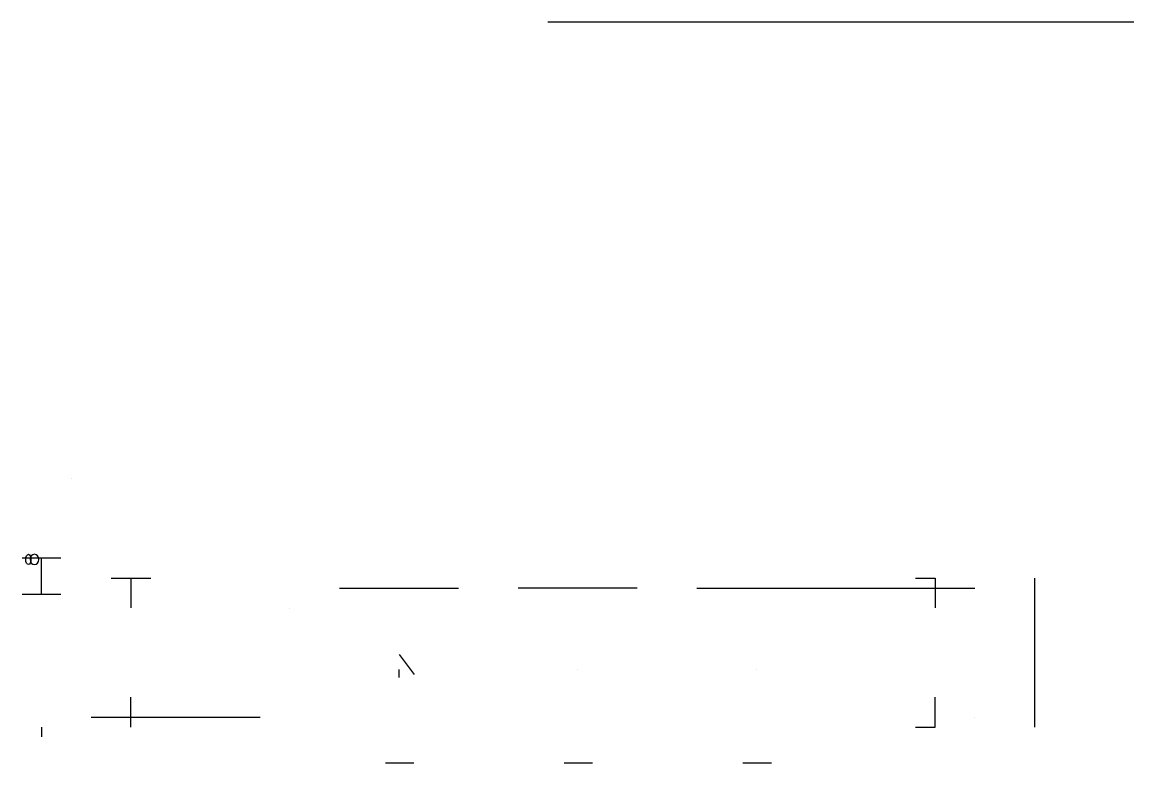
# Model space of a CAD drawing. Header units: inches. Extents: x -2589 to 356, y 65 to 4263.
# Drawn here: x 56.2 to 112.2, y 65 to 102.3 of the extents above; entities that cross this region are included whole.
import ezdxf

# ---------------------------------------------------------------- set-up
doc = ezdxf.new("R2010")
doc.units = ezdxf.units.IN
doc.header["$MEASUREMENT"] = 0
doc.layers.get('0').update_dxf_attribs({"true_color": 0xc2ced6})

msp = doc.modelspace()

# ---------------------------------------------------------------- linework, layer by layer
for p, q in [((112.185, 102.272, -1), (82.685, 102.272, -1)), ((61.685, 74.272, -1), (62.685, 74.272, -1)), ((101.185, 74.272, 11), (102.185, 74.272, 11)), ((102.185, 74.272, 11), (102.185, 74.272, 10)), ((107.185, 74.272, 13.5), (107.185, 66.772, 13.5)), ((72.185, 73.772, 16), (78.185, 73.772, 16)), ((87.185, 73.772, 16), (81.185, 73.772, 16)), ((90.185, 73.772, 16), (96.185, 73.772, 16)), ((96.185, 73.772, 16), (104.185, 73.772, 16)), ((75.964, 69.42, 29.044), (75.216, 70.419, 29.479)), ((75.173, 69.672, 31.75), (75.173, 69.272, 31.75)), ((75.185, 69.672, 28.5), (75.185, 69.672, 31.75)), ((84.185, 69.672, 28.5), (84.185, 69.672, 31.75)), ((93.185, 69.672, 28.5), (93.185, 69.672, 31.75)), ((102.185, 66.772, 10), (102.185, 68.272, 10)), ((59.685, 67.272, 16), (68.185, 67.272, 16)), ((104.185, 67.272, 16), (104.185, 67.272, 14.6)), ((74.503, 64.972, 19.718), (75.867, 64.972, 18.282)), ((83.503, 64.972, 19.718), (84.867, 64.972, 18.282)), ((84.185, 64.972, 19), (84.935, 64.972, 19)), ((92.503, 64.972, 19.718), (93.867, 64.972, 18.282))]:
    msp.add_line(p, q)
at = {"extrusion": (2.44929e-16, 1, -1.83697e-16)}
msp.add_line((58.685, 79.272, 19), (58.685, 79.272, 17.5), dxfattribs=at)
at = {"extrusion": (-6.26289e-16, 1, 1.22333e-16)}
msp.add_line((58.16, 75.272, 19.803), (56.21, 75.272, 19.197), dxfattribs=at)
at = {"color": 1, "extrusion": (0, -1, 6.12323e-17)}
msp.add_line((57.185, 74.472, 19.5), (57.185, 75.272, 19.5), dxfattribs=at)
at = {"extrusion": (0, -1, 6.12323e-17)}
for p, q in [((57.185, 73.472, 19.5), (57.185, 74.472, 19.5)), ((56.21, 73.472, 19.197), (58.16, 73.472, 19.803))]:
    msp.add_line(p, q, dxfattribs=at)
at = {"extrusion": (6.12323e-17, 1, 0)}
msp.add_line((60.685, 74.272, 11), (61.685, 74.272, 11), dxfattribs=at)
at = {"extrusion": (0, 0, -1)}
for p, q in [((61.685, 74.272, 10), (61.685, 72.772, 10)), ((102.185, 74.272, 10), (102.185, 72.772, 10))]:
    msp.add_line(p, q, dxfattribs=at)
at = {"extrusion": (-1, 2.44929e-16, 1.22465e-16)}
msp.add_line((69.681, 72.76, 19.146), (69.681, 72.76, 19.146), dxfattribs=at)
at = {"extrusion": (-1, 6.12323e-17, 0)}
msp.add_line((61.685, 66.772, 10), (61.685, 68.272, 10), dxfattribs=at)
at = {"extrusion": (-6.12323e-17, -1, 6.12323e-17)}
msp.add_line((57.185, 66.772, 13.5), (57.185, 66.272, 13.5), dxfattribs=at)
at = {"extrusion": (-6.12323e-17, -1, 1.22465e-16)}
msp.add_line((101.185, 66.772, 11), (102.185, 66.772, 11), dxfattribs=at)
at = {"extrusion": (-1.83697e-16, -1, -1.83697e-16)}
for p, q in [((75.185, 64.972, 19), (75.185, 64.972, 19)), ((75.185, 64.972, 19), (75.935, 64.972, 19)), ((93.185, 64.972, 19), (93.185, 64.972, 19)), ((93.185, 64.972, 19), (93.935, 64.972, 19))]:
    msp.add_line(p, q, dxfattribs=at)
at = {"extrusion": (-0.865974, -1.97383e-16, 0.500089)}
msp.add_circle((-75.214, 45.463, -39.011), 0.259, dxfattribs=at)
at = {"extrusion": (-0.500089, -1.84052e-16, -0.865974)}
msp.add_circle((-75.214, -39.769, -44.767), 0.259, dxfattribs=at)

doc.saveas('drawing.dxf')
